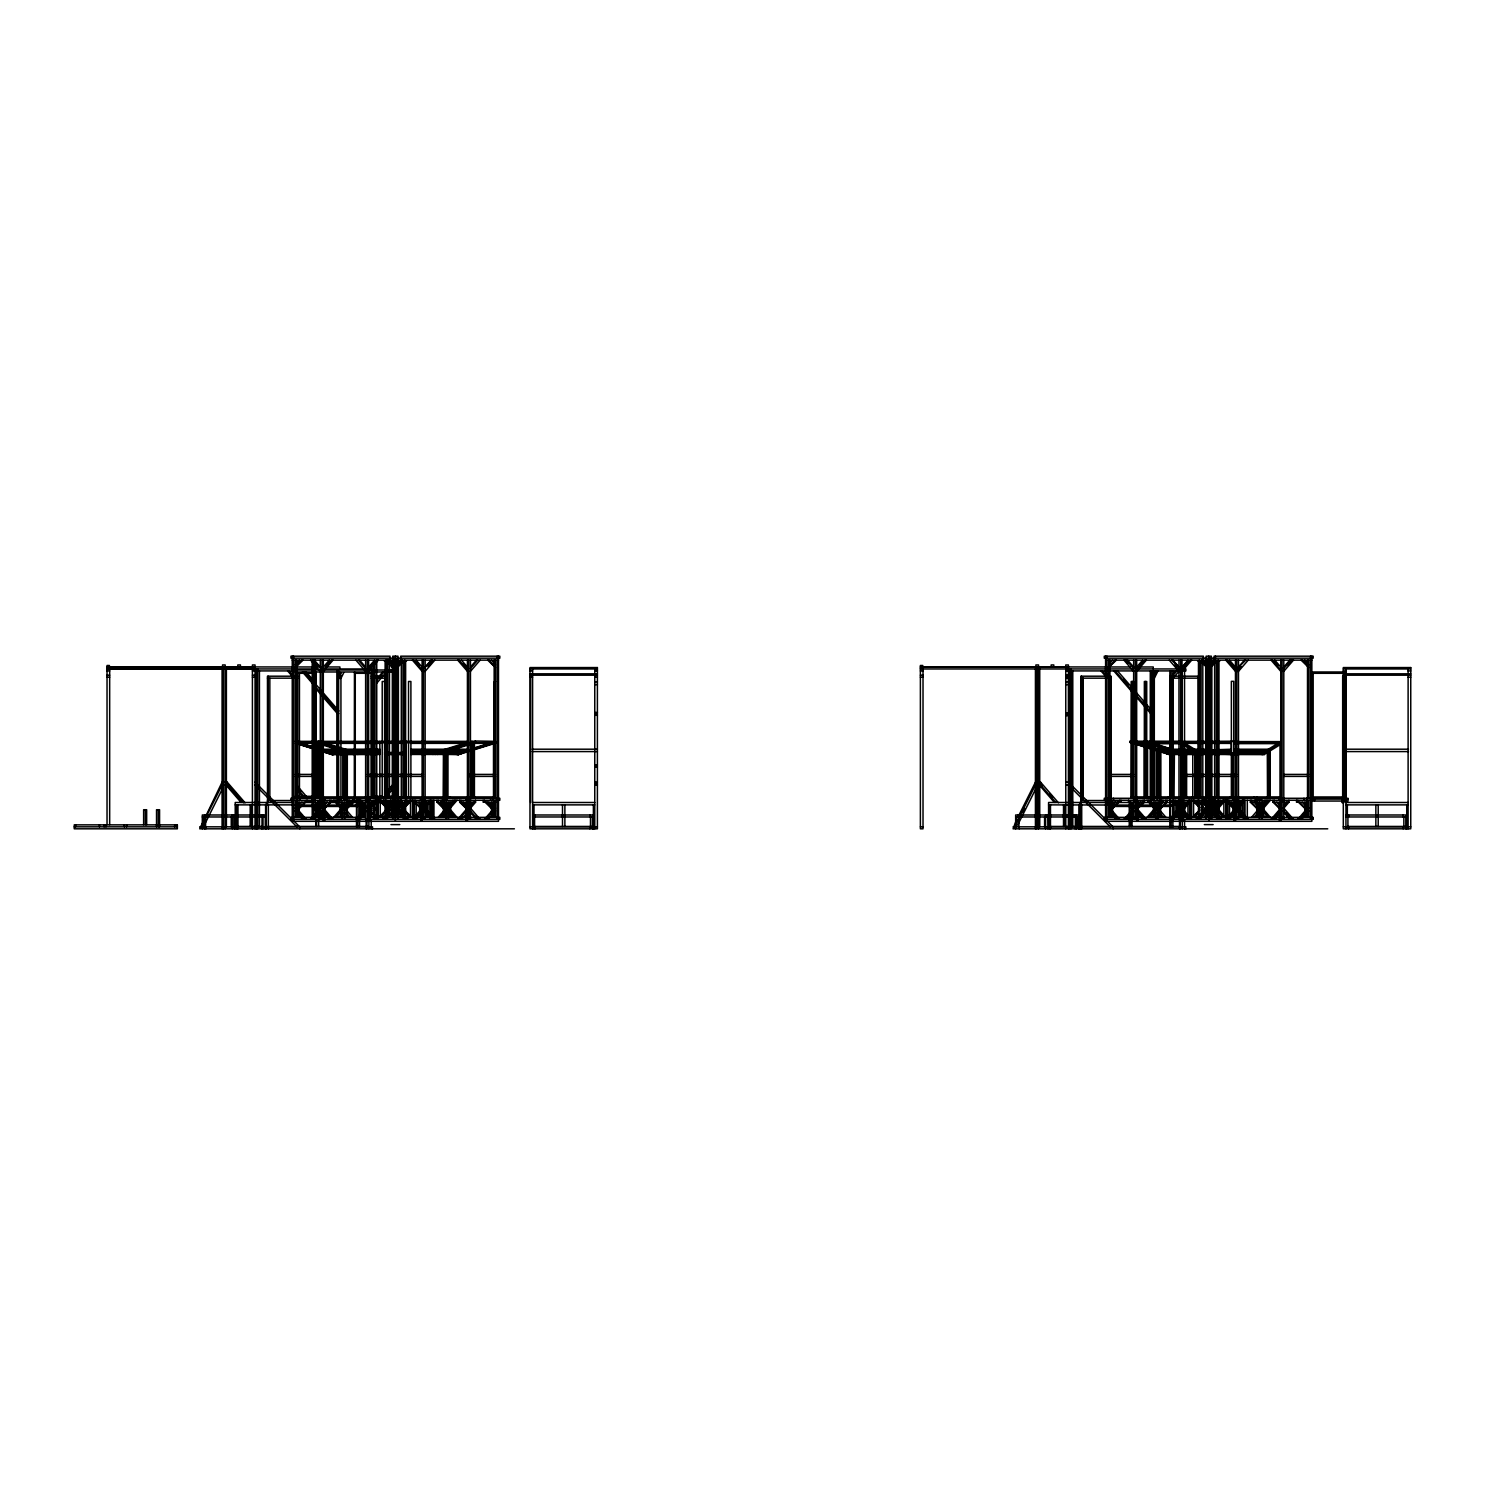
<?xml version="1.0" encoding="UTF-8"?>
<svg xmlns="http://www.w3.org/2000/svg" width="1485" height="1485" viewBox="0 0 1485 1485"><rect width="100%" height="100%" fill="white"/><g stroke="black" fill="none" stroke-linecap="round" stroke-linejoin="round"><path stroke-width="1.5" d="M255.049 828.816L255.049 664.964L252.413 664.964L252.413 666.932M923.02 668.955L923.02 828.816L920.384 828.816L920.384 665.484L922.76 665.484L922.76 666.858M1067.734 668.918L1067.734 666.932M1065.766 666.932L1065.766 664.964L1068.402 664.964L1068.402 828.816M1130.865 798.28L1131.199 681.485L1133.556 681.485L1133.556 741.72L1130.716 741.201L1130.419 742.537L1170.774 754.658L1171.09 753.322L1138.438 743.224M1132.053 796.907L1132.071 742.871L1130.865 742.686L1132.368 741.349L1132.387 681.485M1133.259 796.907L1133.259 743.057L1130.865 742.686M1145.529 681.485L1145.529 741.72L1146.717 741.72L1146.717 681.485L1144.36 681.485L1144.341 741.349L1146.327 741.962M1156.128 797.055L1156.147 750.315L1158.504 751.039L1158.504 797.055M1156.147 750.315L1157.316 750.853L1157.316 797.055L1157.316 750.5M1182.264 670.923L1182.283 800.266M1195.499 796.907L1195.499 798.28L1195.499 751.243L1158.504 751.224L1158.504 798.28M1231.362 797.055L1231.381 743.41L1211.036 743.354L1211.24 741.349L1233.719 741.201M1267.503 798.28L1267.299 749.925L1233.719 749.925M1269.545 798.28L1269.545 751.243L1233.719 751.243M1280.033 796.907L1280.033 745.711M1280.72 745.303L1280.72 796.907L1211.092 796.907M444.442 796.907L444.628 750.816L446.781 751.614M445.611 796.907L445.816 751.169M1231.362 751.243L1211.036 751.243L1231.362 750.538M1231.362 749.22L1211.24 749.925L1231.362 749.925M320.909 742.351L316.565 740.996L315.098 742.667L297.056 742.667M297.056 743.354L317.382 743.354L315.098 742.667L316.565 740.996M317.53 743.447L316.342 743.075L318.904 740.996L317.456 742.667L317.512 798.28M333.123 754.454L333.327 753.136M322.505 750.538L340.566 750.538L340.77 749.22L322.895 749.22M353.43 753.136L353.226 754.454L323.582 745.284M1192.325 750.538L1192.529 749.22M1193.457 751.243L1193.662 749.925M1198.655 754.454L1198.859 753.136M1183.267 754.454L1200.957 754.621L1201.161 753.285L1182.283 741.609M1157.799 743.354L1206.358 743.354L1206.562 740.996L1206.358 754.454L1201.978 754.454M1211.036 751.243L1211.24 749.22M1211.036 754.454L1211.24 753.136L1263.902 753.285L1264.106 754.621L1211.036 754.454L1211.036 742.667M323.711 751.967L332.417 754.658L332.733 753.322L344.501 753.136M1131.589 742.537L1131.904 741.201M1180.297 754.529L1168.992 754.473L1169.308 753.136L1193.532 753.136M1169.382 753.86L1169.697 752.524L1180.482 752.524M329.466 753.767L329.874 752.431M331.73 754.454L332.139 753.136M1130.772 742.667L1131.18 741.349M1132.832 742.927L1133.241 741.609M1156.24 750.538L1156.648 749.22M1158.913 749.925L1159.674 751.614M1166.635 753.767L1167.043 752.431M1168.899 754.454L1169.308 753.136M1171.758 750.538L1172.166 749.22M1174.431 749.925L1174.022 798.28M514.404 828.816L199.714 828.816L222.082 782.187L224.365 782.187M201.162 826.829L222.082 784.971L224.365 784.971M204.429 824.843L223.363 786.957M338.654 675.582L340.214 672.482M341.439 672.779L338.654 678.367L340.937 678.367L343.722 672.779M1327.757 828.816L1013.067 828.816L1016.148 820.741M1018.19 816.694L1035.435 782.187M1014.496 826.829L1035.435 784.971M1022.497 812.629L1024.52 808.564M1017.782 824.843L1035.713 788.962M1152.007 675.582L1154.328 670.923L1154.291 799.32M1155.72 670.923L1152.007 678.367L1154.291 678.367L1158.003 670.923M1154.291 675.582L1156.611 670.923M295.274 664.797L299.302 660.138M296.592 664.797L299.283 661.679M301.733 660.138L295.274 667.582L303.051 660.138M322.004 668.566L329.317 660.138M326.254 665.187L329.169 661.827M331.73 660.138L322.004 671.35L323.322 671.35L333.048 660.138M374.628 660.138L367.333 668.566L368.651 668.566M370.099 666.876L373.032 663.498M377.041 660.138L367.333 671.35L368.651 671.35L378.359 660.138M376.893 678.719L382.74 671.981M376.745 680.408L384.058 671.981M376.745 683.193L385.079 673.577M397.089 664.797L401.117 660.138M398.407 664.797L402.435 660.138M400.95 663.108L397.089 667.582L404.848 660.138M297.91 806.893L301.938 802.234M304.351 802.234L297.91 809.678L305.669 802.234M431.114 660.138L423.819 668.566L432.432 660.138M427.977 666.542L432.135 661.735M434.845 660.138L425.137 671.35L423.819 671.35M310.588 819.33L320.296 808.118M313.298 817.734L320.222 809.715M323.322 806.893L327.35 802.234M313.001 819.33L321.614 810.903L314.319 819.33M331.081 800.266L331.081 802.234L323.322 809.678L329.781 802.234L329.781 800.266M333.679 817.363L340.121 809.919L342.757 809.919L336.315 817.363M334.997 817.363L341.439 809.919M346.172 804.907L348.864 801.807M350.014 802.234L345.986 806.893L349.996 803.775M347.471 806.207L350.052 803.236M338.728 817.363L342.757 812.703M470.596 666.876L476.425 660.138M353.746 800.266L353.746 802.234L345.986 809.678L352.428 802.234L352.428 800.266M470.448 668.566L477.743 660.138M470.448 671.35L480.156 660.138M355.899 819.33L365.626 808.118L360.484 802.234L360.484 800.266M357.217 819.33L360.001 816.137M372.679 802.234L368.651 806.893L369.969 806.893M358.33 819.33L365.626 810.903M371.306 805.334L373.997 802.234M359.648 819.33L365.477 812.592M388.179 789.909L392.356 785.101M388.123 791.505L392.281 786.697M387.826 794.623L392.207 789.575M378.656 817.363L386.434 809.919L379.974 817.363M381.292 817.363L386.453 811.404M383.705 817.363L386.397 814.263M382.629 819.33L392.356 808.118L387.214 802.234M383.947 819.33L386.731 816.137M385.06 819.33L392.356 810.903M386.378 819.33L392.207 812.592M402.435 802.234L397.089 806.893L401.117 802.234L401.08 800.266M397.089 808.118L400.95 805.204M404.848 802.234L398.407 809.678L405.405 817.734M404.347 803.366L407.038 800.266M404.291 806.207L409.452 800.266M410.77 800.266L404.328 807.71L412.087 800.266M423.838 805.334L426.529 802.234M412.385 819.33L422.111 808.118L423.429 808.118L413.702 819.33M423.819 806.893L427.847 802.234M425.081 806.708L427.661 803.719M414.816 819.33L422.111 810.903M423.819 808.118L430.26 802.234L430.26 800.266M416.116 819.33L423.429 810.903M446.502 805.334L449.194 802.234M446.465 806.893L450.512 802.234M438.131 817.363L444.572 809.919M446.447 808.193L451.607 802.234M439.449 817.363L443.31 812.889M446.465 809.678L454.447 800.266M440.544 817.363L444.572 812.703M449.305 807.71L455.747 800.266M441.862 817.363L444.553 814.263M457.064 800.266L450.623 807.71L447.987 807.71M457.714 819.33L467.422 808.118L468.74 808.118L459.032 819.33M470.485 805.334L473.158 802.234M470.392 806.708L474.272 802.234M470.429 808.193L475.571 802.234L475.571 800.266M461.445 819.33L468.74 810.903L467.422 810.903M484.444 819.33L494.152 808.118L495.47 808.118L485.762 819.33M488.175 819.33L495.47 810.903L494.152 810.903M1108.627 664.797L1112.655 660.138M1115.087 660.138L1108.627 667.582L1116.386 660.138M1135.357 668.566L1142.652 660.138M1139.589 665.187L1142.522 661.827M1145.083 660.138L1135.357 671.35L1136.675 671.35L1146.383 660.138M1172.909 674.023L1175.6 670.923M1172.872 675.582L1176.9 670.923M1187.981 660.138L1180.686 668.566L1187.833 661.827M1172.872 678.367L1179.331 670.923M1190.395 660.138L1180.686 671.35L1182.004 671.35L1191.712 660.138M1210.442 664.797L1214.47 660.138M1211.76 664.797L1215.788 660.138M1218.201 660.138L1210.442 667.582M1115.291 802.234L1111.263 806.893L1112.581 806.893M1117.704 802.234L1111.263 809.678L1119.022 802.234M1244.467 660.138L1237.172 668.566L1245.785 660.138M1241.33 666.542L1237.172 671.35L1238.49 671.35L1248.198 660.138M1123.941 819.33L1133.649 808.118L1128.526 802.234L1128.526 800.266M1125.259 819.33L1130.809 812.926M1140.703 802.234L1136.675 806.893L1137.993 806.893M1126.354 819.33L1133.649 810.903M1127.672 819.33L1133.5 812.592M1144.434 800.266L1144.434 802.234L1136.675 809.678L1143.116 802.234L1143.116 800.266M1147.033 817.363L1153.474 809.919L1156.11 809.919L1149.668 817.363M1148.351 817.363L1154.792 809.919M1159.339 806.893L1163.368 802.234M1152.082 817.363L1156.11 812.703L1154.792 812.703M1283.95 666.876L1289.778 660.138M1167.099 800.266L1167.099 802.234L1159.339 809.678L1165.781 802.234L1165.781 800.266M1283.801 668.566L1291.096 660.138M1288.033 664.946L1292.191 660.138M1283.801 671.35L1293.509 660.138M1169.252 819.33L1178.979 808.118L1180.297 808.118L1176.12 812.926M1186.032 802.234L1182.004 806.893L1185.995 803.775M1171.684 819.33L1178.979 810.903M1172.983 819.33L1180.297 810.903M1182.004 809.678L1188.446 802.234L1188.446 800.266M1183.304 809.678L1189.763 802.234L1189.763 800.266M1192.009 817.363L1199.787 809.919L1193.327 817.363M1194.645 817.363L1198.506 812.889M1197.058 817.363L1199.75 814.263M1195.982 819.33L1205.709 808.118L1207.008 808.118L1202.85 812.926M1198.395 819.33L1205.709 810.903M1199.713 819.33L1207.008 810.903M1215.788 802.234L1210.442 806.893L1214.47 802.234L1214.414 800.266M1213.022 806.708L1216.883 802.234M1211.76 809.678L1218.201 802.234M1216.363 804.907L1219.055 801.807M1222.805 800.266L1216.363 807.71L1218.999 807.71L1225.441 800.266M1217.681 807.71L1224.123 800.266M1237.191 805.334L1239.882 802.234M1225.738 819.33L1235.464 808.118L1236.764 808.118L1227.055 819.33M1237.172 806.893L1241.2 802.234M1239.938 811.33L1237.172 808.118L1242.295 802.234L1242.295 800.266M1228.151 819.33L1231.084 815.97M1237.172 809.678L1243.613 802.234L1243.613 800.266M1262.528 802.234L1258.5 806.893L1263.846 802.234M1251.484 817.363L1256.644 811.404M1263.661 803.719L1258.5 809.678L1259.818 809.678L1267.782 800.266M1253.897 817.363L1256.588 814.263M1262.658 807.71L1269.1 800.266M1270.418 800.266L1263.976 807.71L1261.34 807.71M1271.067 819.33L1280.775 808.118L1282.093 808.118L1272.385 819.33M1283.82 805.334L1286.511 802.234M1283.745 806.708L1287.606 802.234M1276.395 815.97L1280.775 810.903M1288.924 800.266L1288.924 802.234L1283.783 808.193L1293.509 819.33M1274.798 819.33L1282.093 810.903M1297.797 819.33L1307.505 808.118L1308.823 808.118L1299.115 819.33M1303.125 815.97L1307.505 810.903M1301.528 819.33L1308.823 810.903M1280.887 742.778L1262.046 754.621L1261.842 753.285L1280.72 741.609L1231.362 741.572M1264.106 754.621L1280.905 744.208M343.963 751.614L345.151 751.243L345.3 800.266M346.135 751.54L347.323 751.187L347.304 817.363M465.306 743.02L432.636 753.136L432.84 754.454L472.063 742.333L474.42 743.075L474.42 798.28M443.44 750.519L461.111 745.043M472.063 742.333L471.859 740.996L473.102 741.349L473.307 742.667L435.179 754.454L434.901 752.431L410.899 752.431M469.297 744.635L437.518 754.454L437.314 753.136M473.214 743.447L474.42 743.075M468.239 750.538L447.913 751.243L468.239 751.243L467.831 749.925L456.842 753.322L457.139 754.658L468.035 751.299M472.063 748.607L489.475 743.224M495.544 681.485L494.356 681.485L494.356 741.72L495.563 741.349L474.198 740.996L475.646 742.667L495.971 742.667M468.907 749.962L458.03 753.322L448.489 753.136M472.787 748.756L490.663 743.224M472.378 749.944L496.324 742.537M448.693 754.454L458.327 754.658L469.501 751.206M473.567 749.944L493.67 743.744M292.248 660.138L498.496 660.138M1105.601 660.138L1311.849 660.138M384.207 660.918L388.643 660.918M402.101 660.918L406.537 660.918M1197.56 660.918L1201.105 660.918L1201.105 798.28M1219.89 660.918L1216.363 660.918L1216.363 798.28M1068.402 666.932L920.384 666.876L1130.308 666.969M322.523 666.969L107.031 666.858L107.031 824.639M326.125 666.969L339.916 666.969L339.916 668.955M1134.893 666.969L1153.251 666.969L1153.251 668.955M255.049 666.932L107.031 666.858L107.031 665.484L109.407 665.484L109.407 666.858M1207.008 667.582L1199.249 660.138M467.422 668.566L468.74 668.566L461.445 660.138M317.4 668.955L107.031 668.955L255.049 668.9M324.305 668.955L365.626 668.955M371.194 668.955L372.512 668.955L372.512 670.923M529.978 668.955L597.397 668.955M920.384 668.955L1133.055 668.955M1137.64 668.955L1178.979 668.955M1184.547 668.955L1185.865 668.955L1185.865 670.923L1069.757 670.923M1343.312 668.955L1410.75 668.955M295.274 670.013L393.673 670.013M594.761 670.645L597.397 670.645M107.031 670.923L109.667 670.923M252.413 670.923L255.049 670.923M256.404 670.923L292.155 670.923M529.978 670.923L532.595 670.923M594.761 670.923L597.397 670.923M920.384 670.923L923.02 670.923M1065.766 670.923L1068.402 670.923M1343.312 670.923L1345.948 670.923M1408.114 670.923L1410.75 670.923M321.614 671.35L320.296 671.35L310.588 660.138M295.274 671.981L384.429 671.981M387.733 671.981L393.673 671.981M1311.775 671.981L1346.06 671.981L1345.985 798.28M297.093 673.299L312.073 673.299M314.226 673.299L315.934 673.299M354.599 673.299L373.44 673.299M1311.775 673.299L1346.06 673.299M529.978 673.819L597.397 673.819M1343.312 673.819L1410.75 673.819M107.031 675.192L109.667 675.192M252.413 675.192L255.049 675.192M529.978 675.192L597.397 675.192M920.384 675.192L923.02 675.192M1065.766 675.192L1068.402 675.192M1343.312 675.192L1410.75 675.192M1065.766 675.582L1068.402 675.582M297.761 676.195L267.467 676.195L267.504 804.87M371.25 676.195L384.931 676.195M1199.899 676.195L1170.273 676.195L1170.477 798.28M1343.312 676.844L1345.948 676.844M107.031 677.179L109.667 677.179M252.413 677.179L255.049 677.179M529.978 677.179L532.595 677.179M594.761 677.179L597.397 677.179M920.384 677.179L923.02 677.179M1065.766 677.179L1068.402 677.179M1343.312 677.179L1345.948 677.179M1408.114 677.179L1410.75 677.179M267.467 678.162L297.761 678.162M371.25 678.162L375.816 678.162M379.714 678.162L385.487 678.162M1080.82 678.162L1111.114 678.162M1170.273 678.162L1199.899 678.162M1342.663 678.2L1343.981 678.2M1065.766 678.367L1068.402 678.367M594.761 681.819L597.397 681.819M1065.766 681.819L1068.402 681.819M1343.312 681.819L1345.948 681.819M594.761 684.622L597.397 684.622M1065.766 684.622L1068.402 684.622M1343.312 684.622L1345.948 684.622M594.761 712.503L597.397 712.503L594.761 715.287L597.397 715.287M1065.766 712.8L1068.402 712.8L1065.766 715.584L1068.402 715.584M1343.312 718.703L1345.948 718.703L1343.312 721.506L1345.948 721.506M295.199 741.349L315.303 741.349M393.209 741.349L319.999 741.349L319.795 742.667L393.209 742.686M397.534 741.349L468.462 741.349M1135.709 741.349L1206.562 741.349M1135.468 741.609L1180.222 741.609M494.356 741.72L495.544 741.72M1181.225 742.036L1206.562 742.036M1211.24 742.036L1231.362 742.036M1233.719 742.314L1279.587 742.314L1279.792 743.632L1233.719 743.632M397.534 742.686L468.647 742.667M1135.078 742.927L1180.018 742.927M322.059 743.354L379.844 743.354M384.596 743.298L393.209 743.298M397.534 743.298L406.166 743.298M410.899 743.354L468.703 743.354M493.707 743.354L473.381 743.354L475.646 742.667L475.441 741.349M1135.097 743.632L1178.849 743.632M379.844 749.22L345.467 749.22L345.262 750.538L379.844 750.538M410.899 749.22L445.296 749.22L445.5 750.538L410.899 750.538M467.849 749.22L449.974 749.22L450.178 750.538M532.224 749.201L597.397 749.201M1233.719 749.22L1268.431 749.22L1268.636 750.538L1233.719 750.538M1345.558 749.201L1408.504 749.201M336.334 749.925L322.932 749.925L333.921 753.322L333.605 754.658L322.728 751.299M379.844 749.925L347.713 749.925L347.509 751.243L379.844 751.243M410.899 749.925L443.031 749.925L443.235 751.243L410.899 751.243M454.41 749.925L467.831 749.925M1206.562 749.925L1160.082 749.925L1159.618 800.266M1179.238 750.538L1157.428 750.538L1157.836 749.22L1206.562 749.22L1206.358 751.243L1197.114 751.243M1183.285 750.538L1206.358 750.538M1268.19 750.816L1270.232 750.816L1270.232 796.907M322.523 751.243L342.831 751.243L340.566 750.538M532.224 751.577L597.397 751.577M1345.558 751.577L1408.504 751.577M379.844 752.431L355.862 752.431L355.565 754.454L316.361 742.333M444.052 752.431L439.579 752.431L439.783 753.767L444.256 753.767M448.526 752.431L459.7 752.431L459.904 753.767L448.73 753.767M1202.2 752.431L1206.562 752.431L1206.358 753.767L1201.959 753.767M1233.719 752.431L1263.215 752.431L1263.419 753.767L1233.719 753.767M384.596 752.524L393.209 752.524M397.534 752.524L406.166 752.524M355.769 753.136L379.844 753.136M384.596 753.136L393.209 753.136M397.534 753.136L406.166 753.136M410.899 753.136L434.975 753.136M1201.161 753.285L1199.1 753.285L1198.896 754.621L1182.097 744.208M1202.219 753.136L1206.562 753.136M355.657 753.767L379.844 753.767M384.596 753.86L393.209 753.86M397.534 753.86L406.166 753.86M410.899 753.767L435.105 753.767M1180.167 753.86L1167.823 753.767L1168.231 752.431L1197.727 752.431L1197.523 753.767L1183.805 753.767M332.417 754.658L379.844 754.454M384.596 754.473L393.209 754.529M397.534 754.529L406.166 754.529M410.899 754.454L444.219 754.454M594.761 764.998L597.397 764.998M594.761 766.965L597.397 766.965M295.274 774.409L321.614 774.409M367.333 774.409L393.673 774.409M397.089 774.409L423.429 774.409M469.13 774.409L495.47 774.409M1108.627 774.409L1133.649 774.409M1180.686 774.409L1207.008 774.409M1210.442 774.409L1236.764 774.409M1283.801 774.409L1308.823 774.409M295.274 776.395L321.614 776.395M367.333 776.395L393.673 776.395M397.089 776.395L423.429 776.395M469.13 776.395L495.47 776.395M1108.627 776.395L1133.649 776.395M1180.686 776.395L1207.008 776.395M1210.442 776.395L1236.764 776.395M1283.801 776.395L1308.823 776.395M245.099 802.791L227.242 782.187L225.924 782.187L225.924 784.971L241.034 802.42M597.397 782.187L594.761 782.187L597.397 784.971L594.761 784.971M1058.452 802.791L1040.595 782.187L1039.277 782.187L1039.277 784.971L1054.387 802.42M1065.766 782.187L1068.402 782.187L1113.045 826.829L1113.137 828.816M1345.948 782.131L1343.312 782.131L1345.948 784.934L1343.312 784.934M225.924 784.971L227.242 784.971L242.352 802.42M1039.277 784.971L1040.595 784.971L1055.705 802.42M1065.766 784.971L1068.402 784.971L1110.26 826.829M295.274 796.313L313.521 796.313M375.427 796.313L381.775 796.313M387.325 796.313L393.673 796.313M297.093 796.907L393.209 796.907M397.534 796.907L493.651 796.907M1130.865 796.907L1198.599 796.907M1201.736 796.907L1206.358 796.907M1311.849 796.962L1346.06 796.962M323.34 798.28L499.814 798.28L499.814 800.266L290.949 800.266L290.949 798.28L321.335 798.28L321.335 800.266M1180.222 798.28L1104.283 798.28L1104.283 800.266L1280.59 800.266L1280.497 798.28M1182.283 798.28L1348.027 798.28L1348.027 801.046L1311.849 801.046M1311.849 799.078L1348.027 799.078M1282.762 800.266L1313.167 800.266L1313.167 798.28M267.467 800.526L293.195 800.526M357.569 800.526L362.136 800.526M375.816 800.526L380.364 800.526M1080.82 800.526L1106.548 800.526M1170.922 800.526L1170.273 802.494M1343.981 800.545L1341.939 800.545L1341.939 802.531L1343.981 802.531L1343.981 676.213L1342.663 676.213L1342.663 802.531M306.281 801.046L313.186 801.046M329.967 801.046L335.981 801.046M351.797 801.046L361.876 801.046M331.081 802.234L315.173 802.234L320.333 808.193M353.746 802.234L337.837 802.234L337.837 800.266M360.484 802.234L377.561 802.234M393.469 802.234L383.984 802.234L383.984 800.266M396.699 802.234L406.779 802.234L406.779 800.266M413.183 802.234L430.26 802.234M436.998 800.266L436.998 802.234L452.925 802.234L452.925 800.266M459.663 800.266L459.663 802.234L475.571 802.234M495.86 802.234L483.145 802.234L483.145 800.266M1108.237 802.234L1120.952 802.234L1120.952 800.266M1128.526 802.234L1144.434 802.234M1151.191 800.266L1151.191 802.234L1167.099 802.234M1173.837 800.266L1173.837 802.234L1190.914 802.234M1207.416 802.234L1197.337 802.234L1197.337 800.266M1210.368 802.234L1220.113 802.234L1220.113 800.266M1226.536 802.234L1243.613 802.234M1250.351 800.266L1250.351 802.234L1266.278 802.234L1266.278 800.266M1273.016 800.266L1273.016 802.234L1288.924 802.234M293.195 802.494L235.224 802.494L235.224 815.748M305.539 802.494L313.057 802.494M317.623 802.494L326.719 802.494M329.8 802.494L335.833 802.494M351.778 802.494L362.136 802.494M371.25 802.494L380.364 802.494M532.595 802.494L594.761 802.494M1130.271 802.494L1048.577 802.494L1048.577 815.748M1137.788 802.494L1149.186 802.494M1165.521 802.494L1180.037 802.494M1345.948 802.494L1408.114 802.494M402.101 803.014L399.818 803.014L399.762 800.266M1202.015 803.014L1204.298 803.014L1204.354 800.266M235.224 804.87L294.141 804.87M301.455 805.093L319.442 805.093M328.445 805.093L339.694 805.093M348.697 805.093L363.157 804.87M532.595 804.87L594.761 804.87M1048.577 804.87L1132.795 805.093M1136.118 805.093L1153.047 805.093M1164.296 805.093L1176.51 804.87M1345.948 804.87L1408.114 804.87M300.267 806.466L320.519 806.466M325.011 806.466L340.752 806.466M347.509 806.466L357.681 806.466M1113.62 806.466L1133.853 806.466M1139.552 806.466L1154.105 806.466M1162.031 806.466L1171.034 806.466M443.458 806.893L444.757 806.893L440.729 802.234M466.104 806.893L467.422 806.893L463.394 802.234M1256.793 806.893L1258.111 806.893L1254.082 802.234M1304.87 806.893L1306.187 806.893L1302.159 802.234M342.757 807.71L340.121 807.71L333.679 800.266M313.91 808.118L321.614 808.118M370.786 808.118L375.037 808.118M1237.172 808.118L1238.49 808.118L1248.198 819.33M313.91 810.086L319.479 810.086M369.468 810.086L375.037 810.086M368.651 810.903L367.333 810.903L374.628 819.33M1235.464 810.903L1236.764 810.903L1229.469 819.33L1229.561 802.234M1262.658 812.703L1261.34 812.703L1265.368 817.363M532.595 814.987L592.459 814.987L592.459 828.816M1345.948 814.987L1405.812 814.987L1405.812 828.816M390.963 816.045L393.172 816.045M397.572 816.045L399.781 816.045M1204.316 816.045L1206.525 816.045M1210.925 816.045L1213.134 816.045M202.313 816.973L265.277 816.973M532.595 816.973L592.459 816.973M1015.666 816.973L1078.63 816.973M1345.948 816.973L1405.812 816.973M365.236 817.363L290.949 817.363L290.949 819.33L499.814 819.33L499.814 817.363L369.802 817.363M1234.313 817.363L1104.283 817.363L1104.283 819.33L1313.167 819.33L1313.167 817.363L1237.005 817.363M390.963 824.602L399.781 824.602M1204.316 824.602L1213.134 824.602M235.911 826.44L262.251 826.44M267.671 826.44L368.224 826.44M533.987 826.44L593.387 826.44M1049.264 826.44L1080.17 826.44M1081.024 826.44L1180.222 826.44M1347.341 826.44L1406.741 826.44M74.25 826.829L177.365 826.829M199.714 826.829L372.512 826.829L372.512 828.816M529.978 826.829L592.459 826.829M594.761 826.829L597.397 826.829M920.384 826.829L923.02 826.829M1013.067 826.829L1185.865 826.829L1185.865 828.816M1343.312 826.829L1405.812 826.829M1408.114 826.829L1410.75 826.829M1157.316 750.853L1158.504 751.039M1155.182 743.966L1176.361 750.519M1182.561 752.431L1184.826 753.136M1145.529 741.349L1146.717 741.72M1153.993 743.966L1175.173 750.519M1150.689 743.317L1180.352 752.487M1148.518 743.335L1167.581 749.238M1147.33 743.335L1166.56 749.275M1146.16 743.335L1180.334 753.916M1142.021 743.966L1163.2 750.519M1167.433 751.837L1171.665 753.136M1132.368 741.72L1130.085 740.996L1129.677 742.333L1169.586 754.658L1169.902 753.322L1141.612 744.56M1135.375 743.335L1158.857 750.612M1163.126 751.93L1171.665 754.566L1171.684 796.907M325.438 743.02L358.126 753.136L357.922 754.454L318.7 742.333M329.633 745.043L347.304 750.519M325.902 744.616L342.849 749.869M301.269 743.224L316.509 747.939M304.444 744.56L315.859 748.106M328.371 751.967L332.733 753.322L332.232 754.621L323.433 751.893M296.61 743.205L316.194 749.275M295.422 743.205L317.177 749.944M297.093 743.744L316.843 749.851M444.609 751.54L443.44 751.187L443.161 800.266M1184.009 743.948L1197.226 752.134M1182.283 743.057L1200.957 754.621M255.049 782.187L299.71 826.829L299.784 828.816M255.049 784.971L296.907 826.829M1304.795 660.138L1308.823 664.797M1304.814 661.679L1307.505 664.797M1302.382 660.138L1308.823 667.582L1301.064 660.138M1274.798 660.138L1282.093 668.566M1274.928 661.827L1277.861 665.187M1272.385 660.138L1282.093 671.35L1280.775 671.35L1271.067 660.138M1229.469 660.138L1236.764 668.566L1229.617 661.827M1227.055 660.138L1236.764 671.35L1235.464 671.35L1225.738 660.138M1202.98 660.138L1207.008 664.797M1201.681 660.138L1205.709 664.797M1299.746 802.234L1306.187 809.678L1298.428 802.234M1172.983 660.138L1180.297 668.566L1171.684 660.138M1174.728 664.946L1180.297 671.35L1178.979 671.35L1169.252 660.138M1286.641 812.926L1292.191 819.33M1276.747 802.234L1280.775 806.893M1283.801 810.903L1291.096 819.33M1283.95 812.592L1289.778 819.33M1273.016 802.234L1280.775 809.678L1274.334 802.234L1274.334 800.266M1270.418 817.363L1263.976 809.919L1261.34 809.919L1267.782 817.363M1262.658 809.919L1269.1 817.363M1127.672 660.138L1133.5 666.876M1250.351 802.234L1258.111 809.678L1251.669 802.234L1251.669 800.266M1126.354 660.138L1133.649 668.566M1125.259 660.138L1128.025 663.35M1123.941 660.138L1133.649 671.35M1117.351 670.7L1132.461 688.149M1135.468 691.62L1152.1 710.814M1231.436 802.234L1235.464 806.893L1230.118 802.234M1238.49 810.903L1245.785 819.33M1123.588 679.425L1128.117 684.659M1143.227 702.089L1146.253 705.579M1237.172 810.903L1244.467 819.33M1114.901 670.663L1132.758 691.286M1135.728 694.72L1152.1 713.617L1150.782 713.617L1135.895 696.428M1235.464 809.678L1229.005 802.234L1229.005 800.266M1113.583 670.663L1132.925 692.994M1234.146 809.678L1227.687 802.234L1227.687 800.266M1104.691 670.923L1107.383 674.023M1102.278 670.923L1107.439 676.882M1100.96 670.923L1106.121 676.882M1225.441 817.363L1218.999 809.919L1216.363 809.919L1222.805 817.363M1217.681 809.919L1224.123 817.363M1216.363 812.703L1220.392 817.363M1221.468 819.33L1211.76 808.118L1210.442 808.118L1213.208 811.33M1211.76 810.903L1219.055 819.33M1210.442 810.903L1217.737 819.33M1201.681 802.234L1207.008 806.893L1202.98 802.234L1203.036 800.266M1200.567 802.234L1203.147 805.204M1199.249 802.234L1205.709 809.678M1194.645 800.266L1198.506 804.721M1193.327 800.266L1199.787 807.71L1192.009 800.266M1177.568 802.234L1180.259 805.334M1191.712 819.33L1182.004 808.118L1180.686 808.118L1190.395 819.33M1176.25 802.234L1180.297 806.893M1182.004 810.903L1189.299 819.33M1173.837 802.234L1180.297 809.678M1180.686 810.903L1187.981 819.33L1187.889 802.234M1153.604 802.234L1158.95 806.893L1154.922 802.234L1154.792 817.363M1160.824 811.404L1165.966 817.363M1153.789 803.719L1158.95 809.678L1151.191 802.234M1149.668 800.266L1156.11 807.71L1153.474 807.71L1147.033 800.266M1160.862 814.263L1163.553 817.363M1148.351 800.266L1154.792 807.71M1146.383 819.33L1136.675 808.118L1135.357 808.118L1145.083 819.33M1130.939 802.234L1133.63 805.334M1129.844 802.234L1133.705 806.708M1136.675 810.903L1141.055 815.97M1135.357 810.903L1142.652 819.33M1119.671 819.33L1109.945 808.118L1108.627 808.118L1118.353 819.33M1109.945 810.903L1114.325 815.97M1108.627 810.903L1115.922 819.33M1042.266 785.621L1039.277 782.187L1040.595 784.971L1040.595 782.187M1049.691 794.197L1052.661 797.631M491.442 660.138L495.47 664.797M489.029 660.138L495.47 667.582L487.711 660.138M463.042 663.498L465.974 666.876M459.032 660.138L468.74 671.35L467.422 671.35L457.714 660.138M416.116 660.138L423.429 668.566M416.264 661.827L419.178 665.187M413.702 660.138L423.429 671.35L422.111 671.35L412.385 660.138M389.645 660.138L392.318 663.238M388.327 660.138L392.356 664.797M387.214 660.138L389.794 663.108M385.914 660.138L392.356 667.582M488.806 802.234L492.834 806.893L487.488 802.234M486.393 802.234L492.834 809.678L485.075 802.234M359.648 660.138L365.477 666.876M358.33 660.138L365.626 668.566M355.899 660.138L365.626 671.35M470.448 808.118L480.156 819.33M476.072 816.137L478.857 819.33M470.448 810.903L477.743 819.33M462.076 802.234L464.768 805.334M470.596 812.592L476.425 819.33M459.663 802.234L467.422 809.678L460.981 802.234L460.981 800.266M457.064 817.363L450.623 809.919L447.987 809.919L454.447 817.363M449.305 809.919L455.747 817.363M441.88 801.807L444.572 804.907M449.305 812.703L451.997 815.822M440.711 803.236L443.291 806.207M447.987 812.703L452.015 817.363M314.319 660.138L321.614 668.566L313.001 660.138M436.998 802.234L444.757 809.678L438.316 802.234L438.316 800.266M313.298 661.735L317.456 666.542M425.137 808.118L434.845 819.33M306.207 671.981L313.521 680.408M425.211 809.715L432.135 817.734M418.083 802.234L422.111 806.893M306.355 673.67L310.736 678.719M316.082 684.659L338.747 710.814L337.429 713.617L315.117 687.852M432.432 819.33L423.819 810.903L431.114 819.33M303.794 671.981L313.521 683.193L312.203 683.193L302.476 671.981M322.319 693.365L335.907 709.069M314.95 686.126L338.747 713.617M288.925 670.923L292.786 675.397M287.607 670.923L292.768 676.882M412.087 817.363L404.328 809.919L410.77 817.363M404.291 811.404L409.452 817.363M404.347 814.263L407.038 817.363M398.407 808.118L408.115 819.33M405.702 819.33L397.089 810.903L404.384 819.33M389.645 802.234L392.318 805.334M388.327 802.234L392.356 806.893M385.914 802.234L392.356 809.678M383.705 800.266L386.397 803.366M381.292 800.266L386.453 806.207M379.974 800.266L386.434 807.71L378.656 800.266M378.359 819.33L368.651 808.118L367.333 808.118L377.041 819.33M365.588 805.334L362.915 802.234L362.953 812.926M365.681 806.708L361.802 802.234L361.653 817.196M340.251 802.234L345.597 806.893L341.569 802.234L341.439 817.363M346.172 809.919L352.632 817.363M343.016 806.708L345.597 809.678L344.279 809.678L336.315 800.266M346.172 812.703L350.2 817.363M334.997 800.266L341.439 807.71M346.209 814.263L348.882 817.363M318.904 802.234L321.595 805.334M333.048 819.33L323.322 808.118L322.004 808.118L331.73 819.33M317.586 802.234L321.614 806.893M317.771 803.719L320.352 806.708M323.322 810.903L330.617 819.33M322.004 810.903L329.317 819.33M296.592 785.101L306.318 796.313M296.666 786.697L300.824 791.505M296.592 787.885L303.887 796.313M296.74 789.575L302.587 796.313M306.318 819.33L296.592 808.118L295.274 808.118L305 819.33M296.592 810.903L303.887 819.33M295.274 810.903L302.587 819.33M243.781 802.791L225.924 782.187L227.242 784.971L227.242 782.187M460.87 752.431L461.278 753.767M458.605 753.136L459.013 754.454M458.531 754.621L458.123 753.285L458.327 754.658M1262.101 753.136L1262.306 754.454M470.764 741.349L470.968 742.667M457.436 753.136L457.64 754.454M1159.488 751.54L1159.674 796.907M1157.112 750.816L1157.298 796.907M346.321 796.907L346.116 750.816L344.947 751.169L345.133 796.907M296.257 756.83L296.276 796.907M1408.114 668.955L1408.114 828.816M1406.741 804.684L1406.741 828.816M1403.845 816.973L1403.845 826.829M1403.176 814.987L1403.176 816.973M1403.176 826.829L1403.176 828.816M1378.21 804.87L1378.21 826.44M1375.852 804.87L1375.852 826.44M1348.584 814.987L1348.584 816.973M1348.584 826.829L1348.584 828.816M1347.916 816.973L1347.916 826.829M1347.341 804.684L1347.341 815.748M1345.948 668.955L1345.948 828.816M1345.391 799.078L1345.391 801.046M1344.742 673.299L1344.668 796.962M1314.485 799.078L1314.485 801.046M1313.167 673.299L1313.167 796.962M1312.48 817.363L1312.48 819.33M1311.849 656.184L1311.849 821.316L1105.601 821.316L1105.601 656.184M1310.531 656.184L1310.531 658.171M1310.531 660.138L1310.531 819.33M1308.823 660.138L1308.823 798.28M1308.823 800.266L1308.823 817.363M1307.895 817.363L1307.895 802.234L1296.498 802.234L1296.498 800.266M1307.505 660.138L1307.505 798.28M1307.505 800.266L1307.505 817.363M1306.577 798.28L1306.577 800.266M1306.187 802.234L1306.187 817.363M1304.87 802.234L1304.87 817.363M1303.96 798.28L1303.96 800.266M1297.816 800.266L1297.816 802.234M1283.801 660.138L1283.801 819.33M1282.093 660.138L1282.093 819.33M1280.775 660.138L1280.775 821.316M1279.532 796.907L1279.532 798.28M1279.179 798.28L1279.179 800.266M1279.457 802.234L1279.457 821.316M1268.673 796.907L1268.673 798.28M1268.19 753.118L1268.19 796.907M1264.96 800.266L1264.96 802.234M1263.976 806.559L1263.976 810.884M1262.658 802.234L1262.658 817.363M1261.582 798.28L1261.582 800.266M1261.749 817.363L1261.749 819.33M1261.34 802.234L1261.34 817.363M1260.115 798.28L1260.115 800.266M1259.818 802.234L1259.818 817.363M1259.633 802.234L1259.466 819.33M1258.797 798.28L1258.964 800.266M1257.832 798.28L1257.832 800.266M1258.111 802.234L1258.111 817.363M1256.626 796.907L1256.793 817.363M1256.329 798.28L1256.329 800.266M1255.883 800.266L1255.883 802.234M1254.565 800.266L1254.565 802.234M1254.25 796.907L1254.25 798.28M1247.307 800.266L1247.307 817.363M1245.024 800.266L1245.024 815.228M1244.04 800.266L1244.04 815.228M1242.462 800.266L1242.462 815.061M1240.755 802.234L1240.755 817.196M1239.437 802.234L1239.437 817.196M1238.49 660.138L1238.49 819.33M1236.764 660.138L1236.764 819.33M1236.133 798.28L1236.133 800.266M1235.464 660.138L1235.464 821.316M1235.167 800.266L1234.907 796.907M1234.295 802.234L1234.295 810.884M1234.146 802.234L1234.146 821.316M1233.738 797.055L1233.719 681.337L1231.362 681.337L1231.362 754.658M1232.995 802.234L1232.995 817.363M1232.55 753.34L1232.698 800.266M1231.362 796.907L1231.362 798.28M1230.174 796.907L1230.174 798.28M1227.854 800.266L1227.854 817.196M1226.536 800.266L1226.536 819.33M1225.83 800.266L1225.83 817.363M1223.863 800.266L1223.863 817.363M1218.981 660.918L1218.981 798.28M1218.999 805.074L1218.999 811.218M1218.814 800.266L1218.814 802.234M1218.424 800.266L1218.424 815.228M1217.663 660.918L1217.663 798.28M1217.681 807.116L1217.681 811.218M1217.44 800.266L1217.44 815.228M1216.141 802.401L1216.141 817.363M1215.454 801.046L1215.454 803.014L1213.171 803.014L1213.115 800.266M1215.398 656.184L1215.398 658.171M1215.157 800.266L1215.157 817.363M1214.971 798.28L1214.953 802.234M1214.637 663.22L1214.637 798.28M1214.656 805.074L1214.656 811.218M1214.043 658.95L1214.08 656.184L1313.167 656.184L1313.167 658.171L1104.283 658.171L1104.283 656.184L1203.37 656.184L1203.407 658.95M1213.635 798.28L1213.635 802.234M1212.335 798.28L1212.335 800.266M1211.76 660.138L1211.76 798.28M1211.76 800.266L1211.76 817.363M1211.444 798.28L1211.444 800.266M1211.444 817.363L1211.444 819.33L1211.352 812.703M1211.389 658.95L1211.352 656.184L1206.098 656.184L1206.08 658.95M1211.352 660.918L1211.352 806.559M1210.034 660.138L1210.034 798.28M1210.034 800.266L1210.034 817.363M1208.734 656.184L1208.734 821.316M1207.416 660.138L1207.416 798.28M1207.416 800.266L1207.416 817.363M1206.358 742.333L1206.358 798.28M1206.098 660.918L1206.098 806.559M1206.098 812.703L1206.098 819.33M1205.709 660.138L1205.709 798.28M1205.709 800.266L1205.709 817.363M1205.115 798.28L1205.115 800.266M1203.797 798.28L1203.815 802.234M1202.813 663.22L1202.813 798.28M1202.794 807.116L1202.794 811.218M1202.479 798.28L1202.497 802.234M1202.293 800.266L1202.293 817.363M1201.309 802.401L1201.309 817.363M1199.787 660.918L1199.787 798.28M1199.026 800.266L1199.026 817.363M1198.841 678.162L1198.841 749.739M1198.469 660.918L1198.599 798.28M1198.655 800.266L1198.655 802.234M1198.469 805.074L1198.469 811.218M1198.191 678.162L1198.191 749.739M1197.411 753.136L1197.411 798.28M1196.205 754.529L1196.205 796.907M1194.812 796.907L1194.812 750.816L1192.752 750.816L1192.752 796.907M1193.587 800.266L1193.587 815.228M1192.269 796.907L1192.269 798.28M1191.62 800.266L1191.62 817.363M1190.914 800.266L1190.914 819.33M1189.596 800.266L1189.596 819.33M1186.626 753.136L1186.626 798.28M1185.438 753.136L1185.438 798.28M1184.547 670.923L1184.547 753.47M1184.547 806.207L1184.547 813.075M1184.547 819.961L1184.547 828.816M1184.232 754.529L1184.232 796.907M1184.473 802.234L1184.473 817.363M1183.601 798.28L1183.601 800.266M1183.304 802.234L1183.304 821.316M1182.97 743.484L1182.97 796.907M1183.155 802.234L1183.155 810.884M1182.264 819.961L1182.264 828.816M1182.004 660.138L1182.004 821.316M1180.686 660.138L1180.686 819.33M1180.222 820.11L1180.222 828.816M1179.517 813.576L1179.517 828.816M1178.979 660.138L1178.979 819.33M1178.013 802.234L1178.013 817.196M1176.714 802.234L1176.714 817.196M1175.155 800.266L1174.988 815.061M1173.725 753.136L1173.725 754.529M1173.41 800.266L1173.41 815.228M1172.872 670.923L1172.834 798.28M1172.872 801.622L1172.872 815.376M1172.872 819.961L1172.872 826.829M1172.63 678.162L1172.63 749.739M1172.426 800.266L1172.426 815.228M1171.164 670.923L1171.164 751.169M1171.164 819.961L1171.164 826.829M1170.143 800.266L1170.143 817.363M1169.846 670.923L1169.846 826.829M1168.417 796.907L1168.417 798.28M1162.885 800.266L1162.885 802.234M1161.567 800.266L1161.567 802.234M1160.862 751.224L1160.862 796.907M1160.769 800.266L1160.769 802.234M1160.657 802.234L1160.657 817.363M1159.339 802.234L1159.339 817.363M1158.95 802.234L1158.95 817.363M1157.984 817.363L1157.984 819.33M1157.817 802.234L1157.632 817.363M1157.335 798.28L1157.335 800.266M1156.128 796.907L1156.128 798.28M1156.11 802.234L1156.11 817.363M1155.701 817.363L1155.701 819.33M1153.307 675.508L1153.307 799.32M1153.474 806.559L1153.474 817.363M1152.007 670.923L1152.007 799.32M1151.58 671.239L1151.58 797.092M1151.024 670.923L1151.024 799.32M1150.281 671.239L1150.281 797.092M1149.947 796.907L1149.947 798.28M1147.589 743.057L1147.589 798.28M1146.401 743.057L1146.401 796.907M1146.086 796.907L1146.086 798.28M1145.232 743.057L1145.232 796.907M1144.025 747.196L1144.025 798.28M1137.993 802.234L1137.993 821.316M1136.972 798.28L1136.972 800.266M1136.675 660.138L1136.675 821.316M1135.357 660.138L1135.357 819.33M1135.283 796.907L1135.283 798.28M1133.649 660.138L1133.649 819.33M1132.053 742.686L1132.053 798.28M1131.997 804.87L1131.997 826.44M1131.292 804.87L1131.292 809.177M1131.292 813.502L1131.292 826.44M1129.937 804.87L1129.937 826.44M1129.25 804.87L1129.25 815.655M1129.25 819.961L1129.25 826.44M1119.634 800.266L1119.634 802.234M1113.509 798.28L1113.509 800.266M1112.581 802.234L1112.581 817.363M1111.263 802.234L1111.263 817.363M1111.114 800.526L1111.114 676.195L1080.82 676.195L1081.024 828.816M1110.446 676.195L1110.446 800.526M1109.945 660.138L1109.945 798.28M1109.945 800.266L1109.945 817.363M1109.406 678.162L1109.406 800.526M1109.555 802.234L1109.555 817.363M1108.72 675.582L1108.72 678.367M1108.627 660.138L1108.627 798.28M1108.627 800.266L1108.627 817.363M1106.919 656.184L1106.919 658.171M1106.919 660.138L1106.919 819.33M1104.97 817.363L1104.97 819.33M1083.196 678.162L1083.196 800.526M1082.528 678.162L1082.528 798.206M1081.488 676.195L1081.488 802.494M1081.711 804.87L1081.711 828.816M1080.17 804.684L1080.17 828.816M1079.669 802.494L1079.669 828.816M1078.964 804.87L1078.964 828.816M1078.63 828.816L1078.63 814.987L1015.666 814.987L1015.666 828.816M1077.646 816.973L1077.646 826.829M1076.365 814.987L1076.365 828.816M1075.363 816.973L1075.363 826.829M1075.047 814.987L1075.047 816.973M1075.047 826.829L1075.047 828.816M1072.783 670.923L1072.783 826.829M1071.465 670.923L1071.465 826.829M1071.056 668.955L1071.056 828.816M1069.757 668.955L1069.757 828.816M1065.766 668.955L1065.766 828.816M1064.708 804.87L1064.708 826.44M1063.52 804.87L1063.52 826.44M1053.793 666.913L1053.793 664.946L1051.157 664.946L1051.157 666.913M1050.47 804.684L1050.47 828.816M1049.691 816.973L1049.691 826.829M1049.264 804.87L1049.264 828.816M1048.707 814.987L1048.707 816.973M1047.742 816.973L1047.742 814.987L1047.872 828.816L1047.742 826.829M1045.588 814.987L1045.588 828.816M1044.605 816.973L1044.605 826.829M1039.741 668.955L1039.741 826.829M1038.461 828.816L1038.535 664.946L1035.899 664.946L1035.899 666.913M1038.034 668.955L1038.034 826.829M1036.753 668.955L1036.753 828.816M1035.435 668.955L1035.435 828.816M1019.248 814.987L1019.248 816.973M1019.248 826.829L1019.248 828.816M1018.933 816.973L1018.933 826.829M1017.93 814.987L1017.93 816.973M1016.65 816.973L1016.65 826.829M920.644 666.969L920.644 668.955M594.761 668.955L594.761 828.816M593.387 804.684L593.387 828.816M590.492 816.973L590.492 826.829M589.842 814.987L589.842 816.973M589.842 826.829L589.842 828.816M564.875 804.87L564.875 826.44M562.499 804.87L562.499 826.44M535.231 814.987L535.231 816.973M535.231 826.829L535.231 828.816M534.581 816.973L534.581 826.829M533.987 804.684L533.987 828.816M532.595 668.955L532.595 828.816M530.628 676.213L530.628 802.531M498.496 656.184L498.496 821.316L292.248 821.316L292.248 656.184M497.178 656.184L497.178 658.171M497.178 660.138L497.178 819.33M495.47 660.138L495.47 798.28M495.47 800.266L495.47 817.363M494.542 802.234L494.542 817.363M494.152 660.138L494.152 798.28M494.152 800.266L494.152 817.363M493.503 743.41L493.503 798.28M493.224 798.28L493.224 800.266M492.834 802.234L492.834 817.363M491.516 802.234L491.516 817.363M490.607 798.28L490.607 800.266M484.463 800.266L484.463 802.234M473.232 742.686L473.232 798.28M472.044 798.28L472.044 743.057L470.856 742.686L470.856 798.28M470.448 660.138L470.448 819.33M470.262 800.266L470.262 817.363M468.74 660.138L468.74 819.33M468.109 798.28L468.109 800.266M467.422 660.138L467.422 821.316M467.311 796.907L467.144 800.266M465.826 798.28L465.826 800.266M466.104 802.234L466.104 821.316M450.345 796.907L450.345 798.28M450.623 806.559L450.623 810.884M449.305 806.559L449.305 817.363M448.396 817.363L448.396 819.33M447.969 798.28L447.987 751.243L446.799 750.872L446.799 796.907M447.987 802.234L447.987 817.363M446.762 798.28L446.762 800.266M446.465 802.234L446.465 817.363M446.28 802.234L446.113 819.33M445.611 751.243L445.444 800.266M444.479 798.28L444.757 817.363M443.328 800.266L443.458 817.363M442.549 800.266L442.549 802.234M441.231 800.266L441.231 802.234M433.954 800.266L433.954 817.363M432.97 800.266L432.97 817.363M431.69 800.266L431.69 817.363M430.687 800.266L430.687 815.228M429.109 815.061L429.109 800.266L428.942 802.234M427.402 804.369L427.402 817.196M426.084 802.234L426.084 817.196M425.137 660.138L425.137 819.33M424.097 798.28L424.097 800.266M423.429 660.138L423.429 819.33M422.111 660.138L422.111 821.316M421.814 798.28L421.814 800.266M420.96 810.884L420.96 802.234L420.793 821.316M420.496 798.28L420.496 800.266M419.642 802.234L419.642 810.884M416.208 802.234L416.208 819.33M415.651 800.266L415.651 802.234L422.111 809.678L414.352 802.234L414.352 800.266L414.501 819.33M413.183 800.266L413.183 819.33M412.496 800.266L412.496 817.363M410.899 798.28L410.899 681.485L408.524 681.485L408.542 798.28M410.51 800.266L410.51 815.228M406.166 741.349L406.166 798.28M405.628 660.918L405.628 798.28M405.646 807.116L405.646 811.218M405.461 800.266L405.461 802.234M405.071 800.266L405.071 817.363M404.328 660.918L404.328 798.28M403.01 660.918L403.01 798.28M403.01 805.074L403.01 813.26M402.788 804.536L402.788 817.363M401.804 806.671L401.804 817.363M401.6 800.266L401.6 802.234M401.303 663.22L401.303 798.28M401.303 805.074L401.303 817.363M400.69 658.95L400.727 656.184L499.814 656.184L499.814 658.171L290.949 658.171L290.949 656.184L390.035 656.184L390.054 658.95M400.282 800.266L400.282 802.234M398.407 660.138L398.407 798.28M398.407 800.266L398.407 817.363M398.091 817.363L398.091 819.33M398.036 658.95L397.999 656.184L392.745 656.184L392.708 658.95M397.999 660.918L397.999 806.559M397.999 810.884L397.999 819.33M396.699 660.138L396.699 798.28M396.699 800.266L396.699 817.363M395.381 656.184L395.381 821.316M394.063 660.138L394.063 798.28M394.063 800.266L394.063 817.363M392.745 660.918L392.671 819.33M392.356 660.138L392.356 798.28M392.356 800.266L392.356 817.363M391 800.266L391 802.234M390.926 801.046L390.926 803.014M390.462 800.266L390.462 802.234M389.46 660.918L389.46 798.28M389.46 805.074L389.46 811.218M388.94 804.536L388.94 817.363M387.956 802.401L387.956 817.363M387.752 660.918L387.752 798.28M386.675 800.266L386.675 817.363M386.434 660.918L386.434 798.28M386.434 807.116L386.434 811.218M385.673 800.266L385.673 817.363M385.116 660.918L385.116 798.28M385.302 800.266L385.302 802.234M385.116 805.074L385.116 811.218M384.838 678.162L384.838 682.784M384.596 798.28L384.578 681.485L382.22 681.485L382.22 798.28M380.234 800.266L380.234 817.363M379.844 741.349L379.844 798.28M378.267 800.266L378.267 817.363M377.561 800.266L377.561 819.33M376.745 660.138L376.745 670.013M376.745 671.981L376.745 817.028M376.243 817.196L376.243 800.266L376.41 802.234L368.651 809.678L375.092 802.234L375.092 800.266M375.037 662.106L375.037 670.013M375.037 671.981L375.037 798.614M374.536 802.234L374.536 819.33M373.719 662.106L373.719 670.013M373.719 671.981L373.719 798.614M373.719 805.52L373.719 814.727M373.44 671.981L373.44 798.28M372.791 673.299L372.791 796.962M371.733 671.981L371.733 798.28M371.194 819.961L371.194 828.816M371.083 673.299L371.083 796.962M371.12 802.234L371.12 817.363M370.248 798.28L370.248 800.266M369.969 821.316L369.969 802.234L369.802 810.884M368.93 798.28L368.93 800.266M368.911 819.961L368.911 828.816M368.651 660.138L368.651 821.316M367.964 798.28L367.964 800.266M367.333 660.138L367.333 819.33M367.036 820.036L366.869 828.816M366.182 820.11L366.182 828.816M365.626 660.138L365.626 819.33M364.679 806.504L364.679 817.196M363.361 804.369L363.361 817.196M360.057 800.266L360.057 815.228M359.537 799.32L359.537 815.376M359.537 819.961L359.537 826.829M359.073 800.266L359.073 817.363M357.811 819.961L357.811 826.829M356.92 800.526L356.92 802.494M356.79 800.266L356.79 817.363M356.511 799.32L356.511 826.829M355.268 673.299L355.268 796.962M354.21 799.078L354.21 801.046M353.244 799.078L353.244 801.046M349.532 800.266L349.532 802.234M348.214 800.266L348.214 802.234M346.265 798.28L346.265 800.266M345.986 802.234L345.986 817.363M344.631 817.363L344.631 819.33M344.464 802.234L344.279 817.363M343.945 796.907L343.945 750.872L342.775 751.243L342.775 798.28M344 798.28L344 800.266M342.757 802.234L342.757 817.363M342.367 817.363L342.367 819.33M340.937 675.508L340.937 799.32M340.418 796.907L340.418 798.28M340.121 806.559L340.121 810.884M339.155 800.266L339.155 802.234M338.654 670.923L338.654 746.584M338.654 751.169L338.654 799.32M337.67 670.923L337.67 746.584M337.67 751.169L337.67 799.32M336.928 671.239L336.928 746.751M336.928 751.336L336.928 797.092M324.937 798.28L324.937 800.266M324.64 802.234L324.64 821.316M323.619 798.28L323.619 800.266M323.322 660.138L323.322 821.316M322.004 660.138L322.004 819.33M321.094 743.057L321.076 798.28M320.482 800.266L320.482 804.536M320.482 810.958L320.482 817.363M320.296 660.138L320.296 819.33M319.888 798.28L319.888 742.686L318.7 743.057L318.7 798.28M318.644 804.87L318.644 826.44M316.583 804.87L316.583 813.502M316.583 819.961L316.583 826.44M316.342 798.28L316.101 671.981L315.934 798.28M315.897 804.87L315.897 813.502M315.897 819.961L315.897 826.44M315.228 660.138L315.228 670.013M315.228 671.981L315.228 817.028M314.226 671.981L314.226 798.28M313.521 662.106L313.521 670.013M313.521 671.981L313.521 817.028M312.203 660.138L312.203 670.013M312.203 671.981L312.203 817.028M307.599 800.266L307.599 802.234L296.202 802.234L296.202 817.363M306.281 800.266L306.281 802.234M300.156 798.28L300.156 800.266M299.45 673.299L299.45 796.962M299.227 802.234L299.227 817.363M297.91 802.234L297.91 817.363M297.743 673.299L297.743 796.962M297.52 798.28L297.52 800.266M297.26 743.595L297.26 798.28M297.093 671.981L297.093 796.962M296.592 660.138L296.592 798.28M296.592 800.266L296.592 817.363M295.274 660.138L295.274 798.28M295.274 800.266L295.274 817.363M293.566 656.184L293.566 658.171M293.566 660.138L293.566 819.33M269.843 678.162L269.843 800.526M268.135 676.195L268.135 802.494M268.358 804.87L268.358 828.816M266.316 802.494L266.316 828.816M265.611 804.87L265.611 815.748M265.277 828.816L265.277 814.987L202.313 814.987L202.313 828.816M263.012 814.987L263.012 828.816M262.028 816.973L262.028 826.829M261.694 814.987L261.694 816.973M261.694 826.829L261.694 828.816M259.429 670.923L259.429 826.829M257.722 668.955L257.722 828.816M256.404 668.955L256.404 828.816M252.413 668.955L252.413 828.816M251.355 804.87L251.355 826.44M250.185 804.87L250.185 826.44M240.44 666.913L240.44 664.946L237.804 664.946L237.804 666.913M237.971 804.87L237.971 828.816M237.117 804.684L237.117 828.816M236.338 816.973L236.338 826.829M235.911 804.87L235.911 828.816M235.354 814.987L235.354 816.973M234.519 814.987L234.519 828.816M234.389 814.987L234.389 816.973M234.389 826.829L234.389 828.816M234.055 816.973L234.055 826.829M233.201 814.987L233.201 816.973M233.071 814.987L233.071 816.973M232.235 814.987L232.235 828.816M231.252 816.973L231.252 826.829M226.388 668.955L226.388 826.829M225.182 666.913L225.182 664.946L222.546 664.946L222.546 666.913M225.107 666.969L225.107 828.816M223.363 668.955L223.4 828.816M222.082 668.955L222.082 828.816M205.895 814.987L205.895 816.973M205.895 826.829L205.895 828.816M205.58 816.973L205.58 826.829M204.596 814.987L204.596 828.816M203.296 816.973L203.296 826.829M159.563 826.829L159.563 809.733L156.538 809.733L156.538 826.829M158.245 809.733L158.245 826.829M146.662 824.695L146.662 809.733L143.637 809.733L143.637 824.695M145.344 809.733L145.344 824.695M126.633 824.862L126.633 826.829M124.35 824.862L124.35 826.829M109.667 668.955L109.667 824.639M107.291 666.969L107.291 668.955M105.973 824.862L105.973 826.829M104.117 824.862L104.117 826.829M99.458 824.862L99.458 826.829M75.568 824.862L75.568 826.829M331.062 752.431L330.858 753.767L350.961 753.767L351.165 752.431L331.062 752.431M1211.24 752.431L1211.036 753.767L1231.158 754.454L1231.362 752.431L1211.24 752.431M1170.496 753.136L1170.18 754.473L1170.496 753.136M597.397 667.563L529.978 667.563L529.978 828.816L597.397 828.816L597.397 667.563M1410.75 667.563L1343.312 667.563L1343.312 828.816L1410.75 828.816L1410.75 667.563M177.365 824.862L74.25 824.862L74.25 828.816L177.365 828.816L177.365 824.862M1234.016 800.266L1234.016 798.28L1233.849 800.266M1046.554 816.973L1046.554 814.987L1046.424 816.973M354.599 798.28L354.599 671.981L354.432 798.28M174.729 826.829L174.729 824.862L174.655 826.829"/></g></svg>
